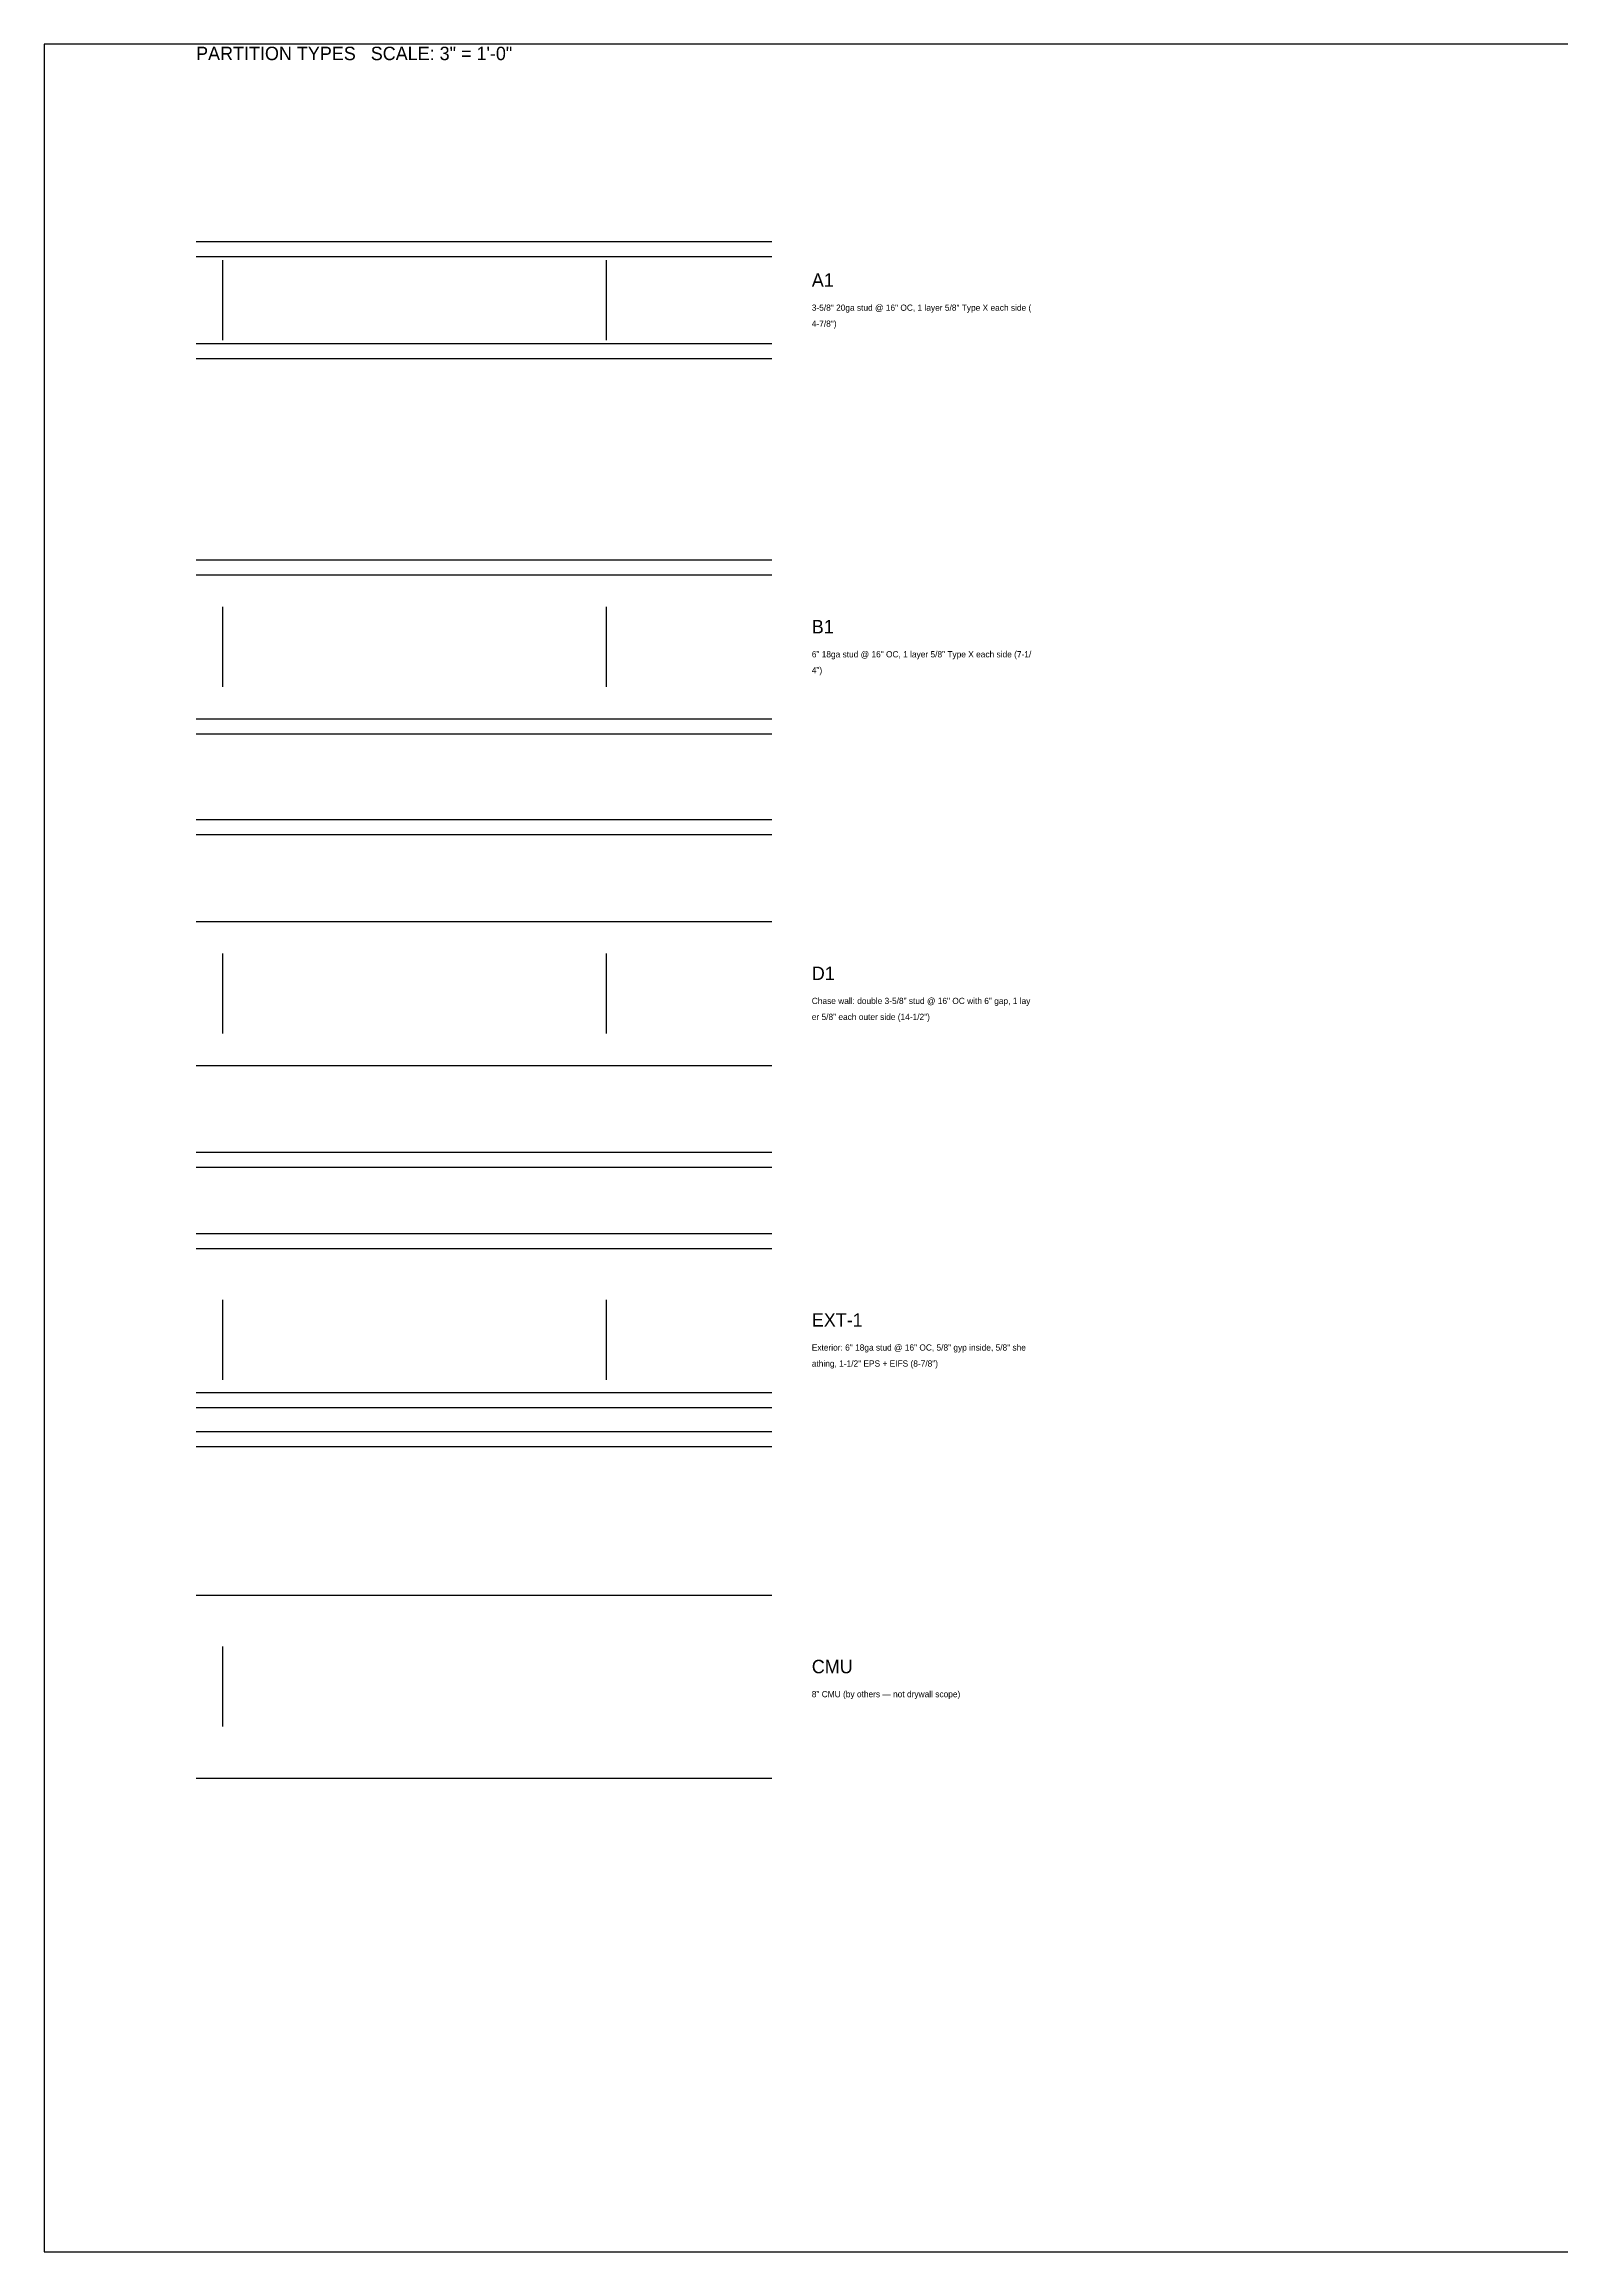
# Model space of a CAD drawing. Header units: inches. Extents: x 0.5 to 35.5, y 0.5 to 23.5.
# Drawn here: x 0.5 to 16.32, y 0.5 to 23.5 of the extents above; entities that cross this region are included whole.
import ezdxf

# ---------------------------------------------------------------- set-up
doc = ezdxf.new("R2010")
doc.units = ezdxf.units.IN
for name, color, linetype in [('A-ANNO-TEXT', 2, 'CONTINUOUS'), ('A-DETL', 1, 'CONTINUOUS'), ('G-ANNO-TTLB', 3, 'CONTINUOUS')]:
    doc.layers.add(name, color=color, linetype=linetype)

msp = doc.modelspace()

# ---------------------------------------------------------------- linework, layer by layer
at = {"layer": 'A-DETL'}
for p, q in [((2.08333, 21.44271), (8.08333, 21.44271)), ((2.08333, 21.28646), (8.08333, 21.28646)), ((2.36111, 20.41667), (2.36111, 21.25)), ((6.36111, 20.41667), (6.36111, 21.25)), ((2.08333, 20.38021), (8.08333, 20.38021)), ((2.08333, 20.22396), (8.08333, 20.22396)), ((2.08333, 18.12847), (8.08333, 18.12847)), ((2.08333, 17.97222), (8.08333, 17.97222)), ((2.36111, 16.80556), (2.36111, 17.63889)), ((6.36111, 16.80556), (6.36111, 17.63889)), ((2.08333, 16.47222), (8.08333, 16.47222)), ((2.08333, 16.31597), (8.08333, 16.31597)), ((2.08333, 15.42361), (8.08333, 15.42361)), ((2.08333, 15.26736), (8.08333, 15.26736)), ((2.08333, 14.36111), (8.08333, 14.36111)), ((2.36111, 13.19444), (2.36111, 14.02778)), ((6.36111, 13.19444), (6.36111, 14.02778)), ((2.08333, 12.86111), (8.08333, 12.86111)), ((2.08333, 11.95486), (8.08333, 11.95486)), ((2.08333, 11.79861), (8.08333, 11.79861)), ((2.08333, 11.10938), (8.08333, 11.10938)), ((2.08333, 10.95313), (8.08333, 10.95313)), ((2.36111, 9.58333), (2.36111, 10.41667)), ((6.36111, 9.58333), (6.36111, 10.41667)), ((2.08333, 9.45313), (8.08333, 9.45313)), ((2.08333, 9.29688), (8.08333, 9.29688)), ((2.08333, 9.04688), (8.08333, 9.04688)), ((2.08333, 8.89063), (8.08333, 8.89063)), ((2.08333, 7.34201), (8.08333, 7.34201)), ((2.36111, 5.97222), (2.36111, 6.80556)), ((2.08333, 5.43576), (8.08333, 5.43576))]:
    msp.add_line(p, q, dxfattribs=at)
at = {"layer": 'G-ANNO-TTLB'}
for p, q in [((35.5, 23.5), (0.5, 23.5)), ((0.5, 23.5), (0.5, 0.5)), ((0.5, 0.5), (35.5, 0.5))]:
    msp.add_line(p, q, dxfattribs=at)

# ---------------------------------------------------------------- texts
at = {"layer": 'A-ANNO-TEXT'}
for s, height, p in [('PARTITION TYPES   SCALE: 3" = 1\'-0"', 0.14, (2.08333, 23.33333)), ('A1', 0.14, (8.5, 20.97222)), ('3-5/8" 20ga stud @ 16" OC, 1 layer 5/8" Type X each side (', 0.065, (8.5, 20.72222)), ('4-7/8")', 0.065, (8.5, 20.55556)), ('B1', 0.14, (8.5, 17.36111)), ('6" 18ga stud @ 16" OC, 1 layer 5/8" Type X each side (7-1/', 0.065, (8.5, 17.11111)), ('4")', 0.065, (8.5, 16.94444)), ('D1', 0.14, (8.5, 13.75)), ('er 5/8" each outer side (14-1/2")', 0.065, (8.5, 13.33333)), ('Chase wall: double 3-5/8" stud @ 16" OC with 6" gap, 1 lay', 0.065, (8.5, 13.5)), ('EXT-1', 0.14, (8.5, 10.13889)), ('Exterior: 6" 18ga stud @ 16" OC, 5/8" gyp inside, 5/8" she', 0.065, (8.5, 9.88889)), ('athing, 1-1/2" EPS + EIFS (8-7/8")', 0.065, (8.5, 9.72222)), ('CMU', 0.14, (8.5, 6.52778)), ('8" CMU (by others — not drywall scope)', 0.065, (8.5, 6.27778))]:
    msp.add_text(s, height=height, dxfattribs=at).set_placement(p)

doc.saveas('drawing.dxf')
